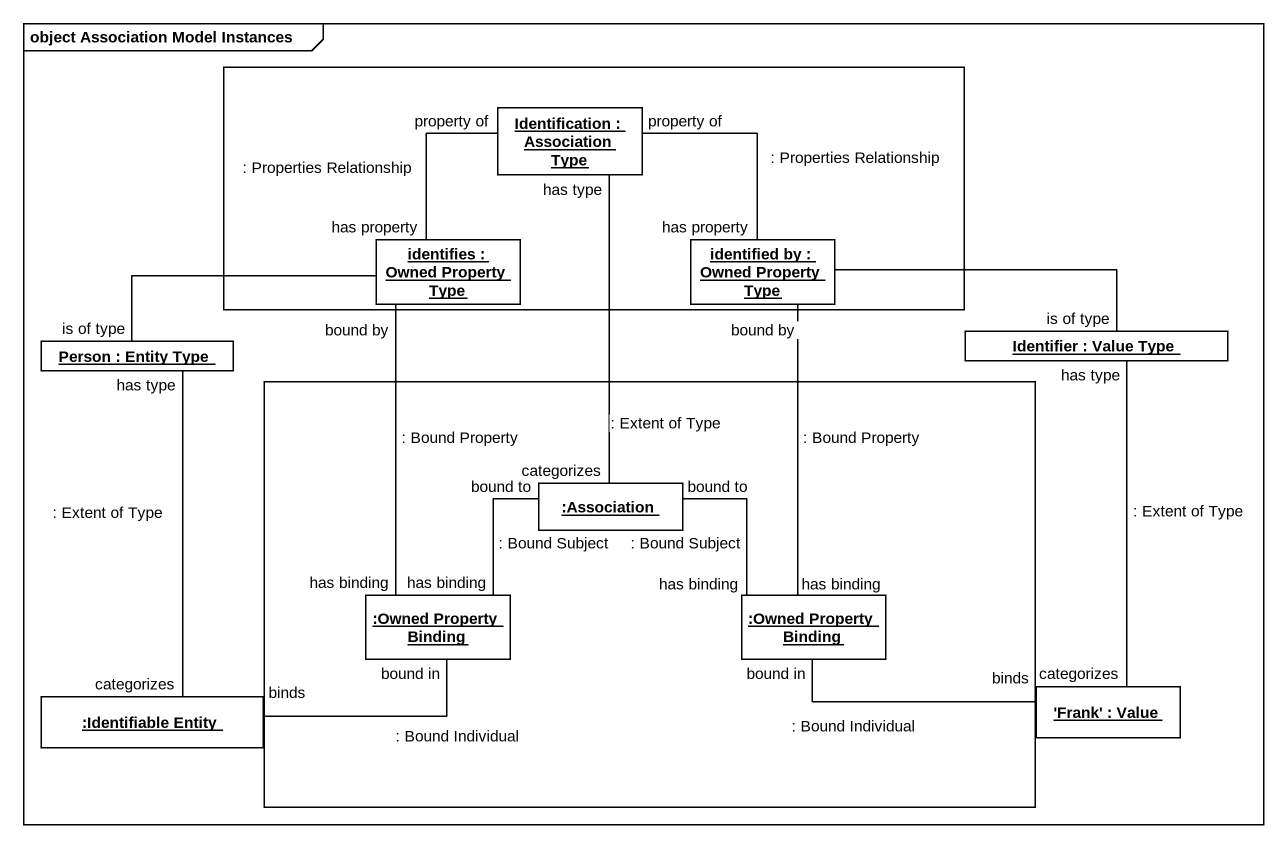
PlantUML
@startuml
mainframe object Association Model Instances
hide circle
hide empty members
rectangle " " as rectangle1 {
  object "Identification : Association Type" as Identification
  object "identifies : Owned Property Type" as identifies
  object "identified by : Owned Property Type" as identified_by
}
object "Person : Entity Type" as Person_
rectangle " " as rectangle2 {
  object ":Association" as Association
  object ":Owned Property Binding" as Owned_Property_Binding
  object ":Owned Property Binding" as Owned_Property_Binding_2
}
object "Identifier : Value Type" as Identifier
object ":Identifiable Entity" as Identifiable_Entity
object "'Frank' : Value" as Frank
Identification -- identifies : property of\n: Properties Relationship\nhas property
Identification -- identified_by : property of\n: Properties Relationship\nhas property
Identification -- Association : has type\n: Extent of Type\ncategorizes
identifies -left- Person_ : is of type
identifies -- Owned_Property_Binding : bound by\n: Bound Property\nhas binding
identified_by -right- Identifier : is of type
identified_by -- Owned_Property_Binding_2 : bound by\n: Bound Property\nhas binding
Person_ -- Identifiable_Entity : has type\n: Extent of Type\ncategorizes
Identifier -- Frank : has type\n: Extent of Type\ncategorizes
Association -- Owned_Property_Binding : bound to\n: Bound Subject\nhas binding
Association -right- Owned_Property_Binding_2 : bound to\n: Bound Subject\nhas binding
Owned_Property_Binding -left- Identifiable_Entity : bound in\nbinds\n: Bound Individual
Owned_Property_Binding_2 -right- Frank : bound in\nbinds\n: Bound Individual
@enduml
